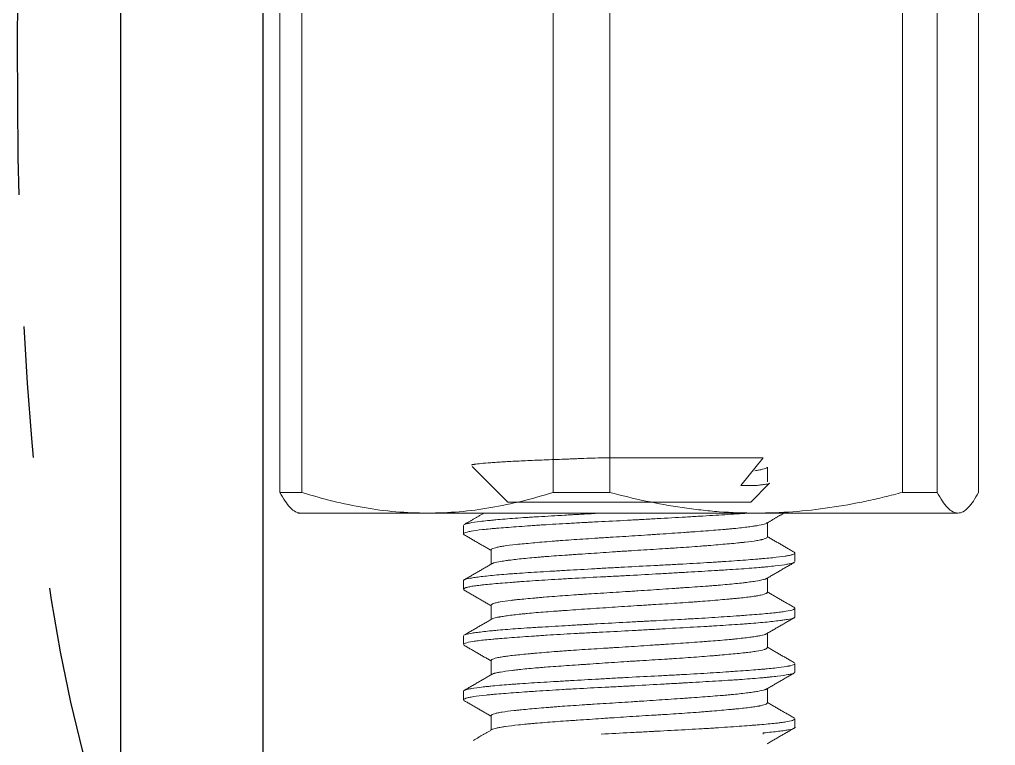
# Model space of a CAD drawing. Header units: millimetres. Extents: x 240 to 1080, y -29 to 565.
# Drawn here: x 375.44 to 393.1, y 149.33 to 162.47 of the extents above; entities that cross this region are included whole.
import ezdxf

# ---------------------------------------------------------------- set-up
doc = ezdxf.new("R2010")
doc.units = ezdxf.units.MM
doc.header["$LTSCALE"] = 0.75
doc.linetypes.add('CENTERX2', pattern=[101.6, 63.5, -12.7, 12.7, -12.7])
doc.layers.add('CENTER', color=1, linetype='CENTERX2')
doc.layers.add('DIM', color=3, linetype='Continuous')
doc.styles.get("Standard").update_dxf_attribs({"font": 'arial.ttf'})
doc.dimstyles.new('사본 ISO-25', dxfattribs={"dimtxt": 7, "dimasz": 7, "dimexe": 2.1, "dimexo": 2.1, "dimgap": 2, "dimtad": 1, "dimtih": 1, "dimtoh": 1, "dimdec": 1, "dimdsep": 46, "dimtxsty": 'Standard', "dimcen": 0, "dimclrd": 3, "dimclre": 3, "dimclrt": 4, "dimazin": 2, "dimtp": 0.1, "dimtm": 0.1, "dimtfac": 0.714286, "dimtdec": 1, "dimtmove": 0, "dimatfit": 3, "dimfxl": 1, "dimarcsym": 0})

msp = doc.modelspace()

# ---------------------------------------------------------------- linework, layer by layer
msp.add_line((377.273, 135.562), (377.273, 200.537))
at = {"color": 7, "linetype": 'Continuous', "lineweight": 18}
for p, q in [((380.15, 153.912), (380.15, 173.161)), ((380.546, 153.912), (380.546, 173.161)), ((385.097, 153.912), (385.097, 173.161)), ((386.122, 153.912), (386.122, 173.161)), ((391.42, 153.912), (391.42, 173.161)), ((392.048, 153.912), (392.048, 173.161)), ((392.795, 153.912), (392.795, 173.161)), ((385.962, 154.537), (388.9, 154.537)), ((388.9, 154.537), (388.496, 154.037)), ((383.631, 154.378), (384.273, 153.737)), ((388.973, 154.103), (388.973, 154.365)), ((388.673, 153.737), (389.006, 154.07)), ((380.546, 153.912), (380.15, 153.912)), ((386.122, 153.912), (385.097, 153.912)), ((388.767, 154.037), (388.496, 154.037)), ((392.048, 153.912), (391.42, 153.912)), ((384.273, 153.737), (388.673, 153.737)), ((380.473, 153.537), (382.822, 153.537)), ((382.822, 153.537), (388.771, 153.537)), ((388.771, 153.537), (392.421, 153.537)), ((388.973, 153.103), (388.973, 153.361)), ((383.473, 153.314), (383.473, 153.159)), ((383.973, 152.87), (383.973, 152.612)), ((389.473, 152.659), (389.473, 152.815)), ((383.473, 152.314), (383.473, 152.159)), ((388.973, 152.103), (388.973, 152.361)), ((383.973, 151.87), (383.973, 151.612)), ((389.473, 151.659), (389.473, 151.814)), ((383.473, 151.315), (383.473, 151.159)), ((388.973, 151.103), (388.973, 151.361)), ((383.973, 150.87), (383.973, 150.612)), ((389.473, 150.659), (389.473, 150.814)), ((388.973, 150.103), (388.973, 150.361)), ((383.473, 150.314), (383.473, 150.159)), ((383.973, 149.87), (383.973, 149.612)), ((389.473, 149.658), (389.473, 149.814)), ((388.9, 149.56), (388.9, 149.537))]:
    msp.add_line(p, q, dxfattribs=at)
for points, knots in [([(383.62, 154.407), (383.624, 154.409), (383.63, 154.411), (383.642, 154.414), (383.647, 154.415), (383.66, 154.417), (383.666, 154.418), (383.703, 154.424), (383.743, 154.429), (383.841, 154.439), (383.9, 154.444), (383.985, 154.45), (384.003, 154.452), (384.039, 154.454), (384.096, 154.458), (384.157, 154.462), (384.284, 154.469), (384.377, 154.474), (384.528, 154.481), (384.581, 154.484), (384.69, 154.488), (384.746, 154.491), (384.917, 154.498), (385.037, 154.502), (385.224, 154.509), (385.287, 154.512), (385.385, 154.515), (385.417, 154.517), (385.484, 154.519), (385.517, 154.52), (385.685, 154.527), (385.822, 154.532), (385.962, 154.537)], [0, 0, 0, 0, 0.043439, 0.043439, 0.071573, 0.071573, 0.099707, 0.099707, 0.212244, 0.212244, 0.32478, 0.32478, 0.352914, 0.352914, 0.381048, 0.437317, 0.437317, 0.549853, 0.549853, 0.606122, 0.606122, 0.66239, 0.66239, 0.774927, 0.774927, 0.831195, 0.831195, 0.859329, 0.859329, 0.887463, 0.887463, 1, 1, 1, 1]), ([(388.972, 154.366), (388.971, 154.363), (388.968, 154.36), (388.951, 154.347), (388.925, 154.338), (388.876, 154.327), (388.865, 154.324), (388.841, 154.32), (388.829, 154.317), (388.794, 154.311), (388.77, 154.307), (388.744, 154.303)], [0, 0, 0, 0, 0.146422, 0.146422, 0.592853, 0.592853, 0.704461, 0.704461, 0.816069, 0.816069, 1, 1, 1, 1]), ([(388.767, 154.037), (388.797, 154.039), (388.825, 154.042), (388.864, 154.047), (388.876, 154.048), (388.898, 154.051), (388.909, 154.053), (388.958, 154.06), (388.986, 154.066), (389.008, 154.074), (389.013, 154.077), (389.015, 154.079)], [0, 0, 0, 0, 0.206312, 0.206312, 0.309467, 0.309467, 0.412623, 0.412623, 0.825246, 0.825246, 1, 1, 1, 1]), ([(380.15, 153.912), (380.212, 153.794), (380.274, 153.7), (380.367, 153.603), (380.398, 153.578), (380.461, 153.545), (380.492, 153.537), (380.524, 153.537)], [0, 0, 0, 0, 0.5, 0.5, 0.75, 0.75, 1, 1, 1, 1]), ([(382.822, 153.537), (382.631, 153.537), (382.44, 153.545), (382.056, 153.578), (381.865, 153.603), (381.295, 153.7), (380.919, 153.795), (380.546, 153.912)], [0, 0, 0, 0, 0.25, 0.25, 0.5, 0.5, 1, 1, 1, 1]), ([(385.097, 153.912), (384.722, 153.794), (384.346, 153.7), (383.777, 153.603), (383.587, 153.578), (383.205, 153.545), (383.014, 153.537), (382.822, 153.537)], [0, 0, 0, 0, 0.5, 0.5, 0.75, 0.75, 1, 1, 1, 1]), ([(388.771, 153.537), (388.549, 153.537), (388.326, 153.545), (387.991, 153.57), (387.88, 153.58), (387.712, 153.599), (387.656, 153.606), (387.545, 153.62), (387.044, 153.689), (386.553, 153.796), (386.122, 153.912)], [0, 0, 0, 0, 0.25, 0.25, 0.375, 0.375, 0.4375, 0.4375, 0.5, 1, 1, 1, 1]), ([(391.42, 153.912), (391.311, 153.883), (391.148, 153.841), (390.983, 153.802), (390.873, 153.777), (390.818, 153.765), (390.543, 153.707), (390.322, 153.667), (389.88, 153.603), (389.659, 153.578), (389.215, 153.545), (388.993, 153.537), (388.771, 153.537)], [0, 0, 0, 0, 0.125, 0.1875, 0.1875, 0.25, 0.25, 0.5, 0.5, 0.75, 0.75, 1, 1, 1, 1]), ([(392.421, 153.537), (392.39, 153.537), (392.359, 153.545), (392.296, 153.578), (392.265, 153.603), (392.171, 153.7), (392.11, 153.795), (392.048, 153.912)], [0, 0, 0, 0, 0.25, 0.25, 0.5, 0.5, 1, 1, 1, 1]), ([(392.795, 153.912), (392.733, 153.794), (392.671, 153.7), (392.578, 153.603), (392.547, 153.578), (392.484, 153.545), (392.453, 153.537), (392.421, 153.537)], [0, 0, 0, 0, 0.5, 0.5, 0.75, 0.75, 1, 1, 1, 1]), ([(388.635, 153.537), (388.629, 153.536), (388.622, 153.536), (388.584, 153.533), (388.552, 153.531), (388.502, 153.527), (388.486, 153.526), (388.452, 153.524), (388.435, 153.523), (388.281, 153.512), (388.135, 153.503), (387.904, 153.49), (387.825, 153.485), (387.723, 153.479), (387.702, 153.478), (387.661, 153.475), (387.64, 153.474), (387.578, 153.471), (387.536, 153.468), (387.325, 153.456), (387.153, 153.446), (386.888, 153.431), (386.799, 153.426), (386.687, 153.42), (386.664, 153.419), (386.619, 153.416), (386.552, 153.413), (386.485, 153.409), (386.261, 153.397), (386.084, 153.388), (385.864, 153.377), (385.798, 153.374), (385.733, 153.37), (385.689, 153.368), (385.667, 153.367), (385.559, 153.361), (385.474, 153.356), (385.224, 153.342), (385.064, 153.333), (384.872, 153.321), (384.835, 153.318), (384.778, 153.314), (384.76, 153.313), (384.723, 153.311), (384.632, 153.304), (384.545, 153.298), (384.412, 153.288), (384.348, 153.284), (384.225, 153.274), (384.167, 153.27), (384.084, 153.263), (384.057, 153.261), (384.004, 153.256), (383.979, 153.254), (383.906, 153.247), (383.861, 153.242), (383.736, 153.229), (383.667, 153.219), (383.599, 153.207), (383.586, 153.204), (383.563, 153.199), (383.552, 153.197), (383.523, 153.189), (383.493, 153.179), (383.478, 153.169), (383.471, 153.16), (383.472, 153.155), (383.479, 153.148), (383.483, 153.145), (383.488, 153.143)], [0, 0, 0, 0, 0.003762, 0.003762, 0.021846, 0.021846, 0.030888, 0.030888, 0.039931, 0.039931, 0.112269, 0.112269, 0.148438, 0.148438, 0.15748, 0.15748, 0.166522, 0.166522, 0.184607, 0.184607, 0.256945, 0.256945, 0.293114, 0.293114, 0.302156, 0.302156, 0.311198, 0.329283, 0.329283, 0.401621, 0.401621, 0.419705, 0.428747, 0.428747, 0.43779, 0.43779, 0.473959, 0.473959, 0.546297, 0.546297, 0.564381, 0.564381, 0.573423, 0.573423, 0.582465, 0.618634, 0.618634, 0.654803, 0.654803, 0.690972, 0.690972, 0.709057, 0.709057, 0.727141, 0.727141, 0.76331, 0.76331, 0.835648, 0.835648, 0.853733, 0.853733, 0.871817, 0.871817, 0.907986, 0.944155, 0.944155, 0.980324, 0.980324, 1, 1, 1, 1]), ([(383.486, 153.33), (383.486, 153.33), (383.495, 153.334), (383.508, 153.339), (383.532, 153.346), (383.542, 153.348), (383.557, 153.351), (383.563, 153.352), (383.574, 153.355), (383.58, 153.356), (383.635, 153.366), (383.699, 153.375), (383.816, 153.39), (383.859, 153.395), (383.918, 153.401), (383.929, 153.402), (383.954, 153.405), (383.966, 153.406), (384.004, 153.41), (384.03, 153.412), (384.162, 153.425), (384.281, 153.434), (384.475, 153.448), (384.543, 153.453), (384.632, 153.459), (384.65, 153.46), (384.686, 153.462), (384.74, 153.466), (384.796, 153.469), (384.983, 153.48), (385.141, 153.49), (385.347, 153.501), (385.409, 153.505), (385.473, 153.509), (385.516, 153.511), (385.537, 153.512), (385.644, 153.519), (385.731, 153.523), (385.869, 153.531), (385.919, 153.534), (385.97, 153.537)], [0, 0, 0, 0, 0.001095, 0.069626, 0.069626, 0.103891, 0.103891, 0.121024, 0.121024, 0.138156, 0.138156, 0.275218, 0.275218, 0.343749, 0.343749, 0.360882, 0.360882, 0.378014, 0.378014, 0.41228, 0.41228, 0.549341, 0.549341, 0.617872, 0.617872, 0.635005, 0.635005, 0.652137, 0.686403, 0.686403, 0.823464, 0.823464, 0.85773, 0.874863, 0.874863, 0.891995, 0.891995, 0.960526, 0.960526, 1, 1, 1, 1]), ([(388.962, 153.355), (388.956, 153.351), (388.948, 153.348), (388.913, 153.335), (388.874, 153.326), (388.81, 153.314), (388.796, 153.311), (388.774, 153.308), (388.767, 153.306), (388.751, 153.304), (388.743, 153.303), (388.703, 153.297), (388.668, 153.292), (388.553, 153.277), (388.466, 153.267), (388.354, 153.256), (388.342, 153.255), (388.316, 153.252), (388.303, 153.251), (388.264, 153.247), (388.237, 153.245), (388.156, 153.238), (388.099, 153.233), (387.923, 153.219), (387.797, 153.21), (387.647, 153.199), (387.63, 153.198), (387.596, 153.196), (387.545, 153.192), (387.493, 153.188), (387.389, 153.181), (387.248, 153.172), (387.103, 153.162), (386.992, 153.154), (386.955, 153.152), (386.88, 153.147), (386.842, 153.144), (386.729, 153.136), (386.654, 153.131), (386.503, 153.122), (386.428, 153.117), (386.277, 153.107), (386.202, 153.103), (386.09, 153.096), (386.052, 153.094), (385.977, 153.089), (385.94, 153.087), (385.755, 153.075), (385.612, 153.066), (385.405, 153.051), (385.337, 153.047), (385.237, 153.039), (385.204, 153.037), (385.139, 153.032), (385.107, 153.029), (384.95, 153.017), (384.833, 153.007), (384.671, 152.992), (384.619, 152.987), (384.52, 152.978), (384.474, 152.973), (384.343, 152.959), (384.268, 152.95), (384.188, 152.938), (384.173, 152.936), (384.144, 152.931), (384.131, 152.928), (384.092, 152.921), (384.07, 152.916), (384.014, 152.901), (383.99, 152.891), (383.976, 152.879), (383.974, 152.876), (383.973, 152.873), (383.973, 152.872), (383.973, 152.871)], [0, 0, 0, 0, 0.024331, 0.024331, 0.083969, 0.083969, 0.098878, 0.098878, 0.106333, 0.106333, 0.113787, 0.113787, 0.143606, 0.143606, 0.203243, 0.203243, 0.210698, 0.210698, 0.218153, 0.218153, 0.233062, 0.233062, 0.262881, 0.262881, 0.322518, 0.322518, 0.329973, 0.329973, 0.337427, 0.352337, 0.352337, 0.382155, 0.411974, 0.411974, 0.426883, 0.426883, 0.441793, 0.441793, 0.471611, 0.471611, 0.50143, 0.50143, 0.531249, 0.531249, 0.546158, 0.546158, 0.561067, 0.561067, 0.620705, 0.620705, 0.650523, 0.650523, 0.665433, 0.665433, 0.680342, 0.680342, 0.739979, 0.739979, 0.769798, 0.769798, 0.799617, 0.799617, 0.859254, 0.859254, 0.874163, 0.874163, 0.889073, 0.889073, 0.918891, 0.918891, 0.978529, 0.978529, 0.993438, 0.993438, 1, 1, 1, 1]), ([(383.987, 152.621), (383.991, 152.623), (383.996, 152.625), (384.004, 152.628), (384.007, 152.629), (384.014, 152.632), (384.017, 152.633), (384.051, 152.643), (384.094, 152.653), (384.178, 152.667), (384.217, 152.673), (384.261, 152.679), (384.279, 152.682), (384.289, 152.683), (384.317, 152.687), (384.337, 152.689), (384.438, 152.702), (384.53, 152.712), (384.684, 152.726), (384.737, 152.731), (384.808, 152.737), (384.823, 152.738), (384.852, 152.741), (384.895, 152.744), (384.94, 152.748), (385.092, 152.759), (385.22, 152.769), (385.39, 152.78), (385.425, 152.783), (385.495, 152.788), (385.53, 152.79), (385.637, 152.798), (385.709, 152.802), (385.927, 152.817), (386.075, 152.827), (386.265, 152.84), (386.303, 152.843), (386.38, 152.848), (386.418, 152.85), (386.532, 152.857), (386.608, 152.862), (386.834, 152.876), (386.983, 152.885), (387.167, 152.897), (387.204, 152.899), (387.277, 152.904), (387.313, 152.906), (387.419, 152.913), (387.558, 152.923), (387.692, 152.933), (387.789, 152.94), (387.837, 152.944), (387.885, 152.948), (387.916, 152.95), (387.932, 152.952), (388.071, 152.963), (388.184, 152.973), (388.34, 152.987), (388.39, 152.992), (388.46, 152.999), (388.483, 153.001), (388.517, 153.005), (388.528, 153.006), (388.549, 153.008), (388.56, 153.01), (388.653, 153.02), (388.724, 153.029), (388.811, 153.044), (388.843, 153.05), (388.87, 153.056), (388.881, 153.059), (388.886, 153.06), (388.9, 153.064), (388.909, 153.066), (388.949, 153.079), (388.967, 153.089), (388.972, 153.101), (388.973, 153.103), (388.972, 153.104)], [0, 0, 0, 0, 0.013796, 0.013796, 0.021294, 0.021294, 0.028792, 0.028792, 0.088772, 0.088772, 0.118763, 0.126261, 0.126261, 0.133758, 0.133758, 0.148753, 0.148753, 0.208734, 0.208734, 0.238725, 0.238725, 0.246222, 0.246222, 0.25372, 0.268715, 0.268715, 0.328696, 0.328696, 0.343691, 0.343691, 0.358687, 0.358687, 0.388677, 0.388677, 0.448658, 0.448658, 0.463653, 0.463653, 0.478648, 0.478648, 0.508639, 0.508639, 0.56862, 0.56862, 0.583615, 0.583615, 0.59861, 0.59861, 0.628601, 0.658591, 0.658591, 0.673586, 0.681084, 0.681084, 0.688582, 0.688582, 0.748562, 0.748562, 0.778553, 0.778553, 0.793548, 0.793548, 0.801046, 0.801046, 0.808543, 0.808543, 0.868524, 0.868524, 0.898515, 0.906012, 0.906012, 0.91351, 0.91351, 0.928505, 0.928505, 0.988486, 0.988486, 1, 1, 1, 1]), ([(383.473, 152.315), (383.473, 152.316), (383.473, 152.317), (383.474, 152.32), (383.477, 152.324), (383.482, 152.327), (383.486, 152.329), (383.488, 152.331), (383.51, 152.341), (383.545, 152.35), (383.621, 152.363), (383.651, 152.368), (383.7, 152.375), (383.718, 152.377), (383.755, 152.382), (383.774, 152.385), (383.875, 152.397), (383.97, 152.407), (384.131, 152.422), (384.188, 152.427), (384.279, 152.434), (384.31, 152.436), (384.373, 152.441), (384.406, 152.443), (384.571, 152.455), (384.712, 152.464), (384.938, 152.478), (385.016, 152.482), (385.136, 152.489), (385.177, 152.492), (385.259, 152.496), (385.3, 152.499), (385.507, 152.511), (385.678, 152.52), (385.94, 152.535), (386.029, 152.54), (386.209, 152.551), (386.298, 152.555), (386.566, 152.57), (386.744, 152.579), (386.966, 152.59), (387.01, 152.593), (387.098, 152.597), (387.143, 152.599), (387.274, 152.606), (387.36, 152.611), (387.614, 152.625), (387.777, 152.634), (387.973, 152.646), (388.011, 152.649), (388.069, 152.652), (388.088, 152.654), (388.126, 152.656), (388.22, 152.662), (388.381, 152.674), (388.513, 152.683), (388.64, 152.693), (388.701, 152.698), (388.774, 152.703), (388.789, 152.704), (388.817, 152.707), (388.831, 152.708), (388.873, 152.711), (388.899, 152.714), (388.977, 152.72), (389.025, 152.725), (389.159, 152.739), (389.234, 152.748), (389.303, 152.759), (389.311, 152.76), (389.325, 152.763), (389.346, 152.766), (389.364, 152.77), (389.398, 152.777), (389.435, 152.787), (389.457, 152.797), (389.467, 152.805), (389.471, 152.809), (389.472, 152.812), (389.473, 152.815), (389.473, 152.816), (389.471, 152.822), (389.465, 152.827), (389.456, 152.831)], [0, 0, 0, 0, 0.005079, 0.005079, 0.018883, 0.025784, 0.025784, 0.032686, 0.032686, 0.087898, 0.087898, 0.115504, 0.115504, 0.129307, 0.129307, 0.14311, 0.14311, 0.198322, 0.198322, 0.225928, 0.225928, 0.239731, 0.239731, 0.253534, 0.253534, 0.308746, 0.308746, 0.336352, 0.336352, 0.350155, 0.350155, 0.363958, 0.363958, 0.41917, 0.41917, 0.446776, 0.446776, 0.474382, 0.474382, 0.529594, 0.529594, 0.543397, 0.543397, 0.5572, 0.5572, 0.584806, 0.584806, 0.640018, 0.640018, 0.653821, 0.653821, 0.660722, 0.660722, 0.667624, 0.69523, 0.722836, 0.722836, 0.750442, 0.750442, 0.757343, 0.757343, 0.764245, 0.764245, 0.778048, 0.778048, 0.805654, 0.805654, 0.860866, 0.860866, 0.867767, 0.867767, 0.874669, 0.888472, 0.888472, 0.916078, 0.943684, 0.943684, 0.957487, 0.964389, 0.964389, 0.97129, 0.97129, 1, 1, 1, 1]), ([(389.459, 152.644), (389.456, 152.642), (389.441, 152.635), (389.418, 152.629), (389.388, 152.622), (389.377, 152.62), (389.353, 152.615), (389.34, 152.613), (389.271, 152.601), (389.201, 152.592), (389.075, 152.577), (389.029, 152.572), (388.955, 152.565), (388.929, 152.562), (388.876, 152.557), (388.849, 152.555), (388.765, 152.547), (388.707, 152.543), (388.584, 152.533), (388.52, 152.528), (388.385, 152.519), (388.316, 152.515), (388.206, 152.508), (388.169, 152.505), (388.094, 152.501), (388.056, 152.499), (387.864, 152.487), (387.704, 152.478), (387.453, 152.463), (387.368, 152.459), (387.237, 152.451), (387.194, 152.449), (387.106, 152.444), (387.062, 152.441), (386.843, 152.429), (386.665, 152.419), (386.441, 152.407), (386.396, 152.404), (386.306, 152.4), (386.261, 152.397), (386.126, 152.39), (386.038, 152.386), (385.774, 152.372), (385.602, 152.364), (385.391, 152.352), (385.349, 152.35), (385.287, 152.346), (385.266, 152.345), (385.225, 152.342), (385.123, 152.336), (385.024, 152.33), (384.794, 152.316), (384.649, 152.306), (384.495, 152.295), (384.479, 152.293), (384.445, 152.291), (384.428, 152.29), (384.379, 152.286), (384.347, 152.284), (384.254, 152.276), (384.195, 152.272), (384.027, 152.258), (383.927, 152.249), (383.83, 152.239), (383.819, 152.238), (383.798, 152.235), (383.768, 152.232), (383.74, 152.228), (383.686, 152.221), (383.622, 152.212), (383.573, 152.202), (383.543, 152.194), (383.529, 152.191), (383.517, 152.187), (383.509, 152.184), (383.506, 152.183), (383.49, 152.177), (383.481, 152.172), (383.474, 152.164), (383.473, 152.162), (383.473, 152.159)], [0, 0, 0, 0, 0.013182, 0.042608, 0.042608, 0.057321, 0.057321, 0.072034, 0.072034, 0.130885, 0.130885, 0.16031, 0.16031, 0.175023, 0.175023, 0.189736, 0.189736, 0.219161, 0.219161, 0.248587, 0.248587, 0.278013, 0.278013, 0.292725, 0.292725, 0.307438, 0.307438, 0.366289, 0.366289, 0.395715, 0.395715, 0.410428, 0.410428, 0.425141, 0.425141, 0.483992, 0.483992, 0.498704, 0.498704, 0.513417, 0.513417, 0.542843, 0.542843, 0.601694, 0.601694, 0.616407, 0.616407, 0.623763, 0.623763, 0.63112, 0.660545, 0.660545, 0.719396, 0.719396, 0.726753, 0.726753, 0.734109, 0.734109, 0.748822, 0.748822, 0.778247, 0.778247, 0.837099, 0.837099, 0.844455, 0.844455, 0.851811, 0.866524, 0.866524, 0.89595, 0.925375, 0.925375, 0.940088, 0.947445, 0.947445, 0.954801, 0.954801, 0.984227, 0.984227, 1, 1, 1, 1]), ([(388.957, 152.352), (388.954, 152.351), (388.95, 152.349), (388.941, 152.345), (388.934, 152.343), (388.92, 152.338), (388.912, 152.336), (388.867, 152.324), (388.818, 152.315), (388.727, 152.3), (388.693, 152.295), (388.637, 152.288), (388.618, 152.285), (388.578, 152.28), (388.557, 152.278), (388.45, 152.265), (388.354, 152.255), (388.195, 152.241), (388.139, 152.236), (388.066, 152.23), (388.052, 152.229), (388.022, 152.227), (387.977, 152.223), (387.931, 152.22), (387.776, 152.208), (387.645, 152.199), (387.473, 152.187), (387.421, 152.184), (387.368, 152.18), (387.332, 152.177), (387.314, 152.176), (387.224, 152.17), (387.151, 152.165), (386.932, 152.15), (386.783, 152.14), (386.594, 152.128), (386.556, 152.125), (386.499, 152.121), (386.48, 152.12), (386.442, 152.118), (386.423, 152.117), (386.328, 152.111), (386.253, 152.106), (386.028, 152.092), (385.881, 152.083), (385.699, 152.071), (385.663, 152.069), (385.591, 152.064), (385.556, 152.062), (385.451, 152.055), (385.382, 152.05), (385.182, 152.035), (385.055, 152.025), (384.905, 152.013), (384.875, 152.01), (384.818, 152.005), (384.789, 152.003), (384.707, 151.995), (384.654, 151.991), (384.554, 151.981), (384.507, 151.977), (384.439, 151.97), (384.417, 151.967), (384.375, 151.963), (384.354, 151.96), (384.256, 151.949), (384.19, 151.939), (384.109, 151.925), (384.086, 151.92), (384.055, 151.912), (384.046, 151.91), (384.028, 151.905), (384.021, 151.902), (383.987, 151.89), (383.973, 151.88), (383.973, 151.87)], [0, 0, 0, 0, 0.011277, 0.011277, 0.026272, 0.026272, 0.041267, 0.041267, 0.101248, 0.101248, 0.131238, 0.131238, 0.146233, 0.146233, 0.161229, 0.161229, 0.22121, 0.22121, 0.2512, 0.2512, 0.258698, 0.258698, 0.266195, 0.28119, 0.28119, 0.341171, 0.341171, 0.356166, 0.363664, 0.363664, 0.371162, 0.371162, 0.401152, 0.401152, 0.461133, 0.461133, 0.476128, 0.476128, 0.483626, 0.483626, 0.491123, 0.491123, 0.521114, 0.521114, 0.581095, 0.581095, 0.59609, 0.59609, 0.611085, 0.611085, 0.641076, 0.641076, 0.701056, 0.701056, 0.716052, 0.716052, 0.731047, 0.731047, 0.761037, 0.761037, 0.791028, 0.791028, 0.806023, 0.806023, 0.821018, 0.821018, 0.880999, 0.880999, 0.910989, 0.910989, 0.925985, 0.925985, 0.94098, 0.94098, 1, 1, 1, 1]), ([(383.99, 151.622), (384.006, 151.63), (384.034, 151.639), (384.083, 151.65), (384.1, 151.653), (384.12, 151.657), (384.133, 151.659), (384.14, 151.66), (384.175, 151.666), (384.206, 151.671), (384.308, 151.686), (384.388, 151.696), (384.503, 151.708), (384.527, 151.711), (384.563, 151.715), (384.576, 151.716), (384.601, 151.718), (384.614, 151.72), (384.678, 151.726), (384.732, 151.731), (384.899, 151.745), (385.02, 151.754), (385.182, 151.766), (385.215, 151.768), (385.281, 151.773), (385.315, 151.775), (385.417, 151.782), (385.486, 151.787), (385.697, 151.802), (385.842, 151.812), (386.068, 151.827), (386.143, 151.832), (386.294, 151.842), (386.369, 151.847), (386.521, 151.857), (386.596, 151.861), (386.71, 151.868), (386.748, 151.871), (386.824, 151.875), (386.862, 151.878), (387.05, 151.889), (387.196, 151.899), (387.409, 151.913), (387.479, 151.918), (387.582, 151.925), (387.616, 151.927), (387.684, 151.932), (387.717, 151.935), (387.88, 151.947), (388.003, 151.957), (388.174, 151.972), (388.229, 151.977), (388.295, 151.983), (388.308, 151.984), (388.334, 151.987), (388.372, 151.99), (388.408, 151.994), (388.526, 152.005), (388.609, 152.015), (388.698, 152.026), (388.723, 152.03), (388.747, 152.034), (388.763, 152.036), (388.771, 152.037), (388.808, 152.043), (388.834, 152.048), (388.902, 152.063), (388.934, 152.073), (388.958, 152.086), (388.962, 152.088), (388.968, 152.093), (388.97, 152.096), (388.972, 152.1), (388.973, 152.102), (388.973, 152.104)], [0, 0, 0, 0, 0.054913, 0.054913, 0.069966, 0.077493, 0.077493, 0.085019, 0.085019, 0.115125, 0.115125, 0.175337, 0.175337, 0.19039, 0.19039, 0.197917, 0.197917, 0.205443, 0.205443, 0.235549, 0.235549, 0.295761, 0.295761, 0.310814, 0.310814, 0.325867, 0.325867, 0.355973, 0.355973, 0.416185, 0.416185, 0.446291, 0.446291, 0.476397, 0.476397, 0.506503, 0.506503, 0.521556, 0.521556, 0.536609, 0.536609, 0.596821, 0.596821, 0.626926, 0.626926, 0.641979, 0.641979, 0.657032, 0.657032, 0.717244, 0.717244, 0.74735, 0.74735, 0.754877, 0.754877, 0.762403, 0.777456, 0.777456, 0.837668, 0.837668, 0.852721, 0.860248, 0.860248, 0.867774, 0.867774, 0.89788, 0.89788, 0.958092, 0.958092, 0.973145, 0.973145, 0.988198, 0.988198, 1, 1, 1, 1]), ([(383.489, 151.331), (383.491, 151.332), (383.493, 151.333), (383.516, 151.343), (383.553, 151.352), (383.62, 151.363), (383.635, 151.365), (383.665, 151.37), (383.681, 151.372), (383.732, 151.379), (383.807, 151.389), (383.897, 151.399), (383.969, 151.406), (384.007, 151.41), (384.046, 151.414), (384.073, 151.416), (384.087, 151.417), (384.156, 151.424), (384.214, 151.429), (384.335, 151.438), (384.399, 151.443), (384.531, 151.452), (384.6, 151.457), (384.708, 151.464), (384.745, 151.466), (384.801, 151.469), (384.82, 151.471), (384.857, 151.473), (384.876, 151.474), (385.049, 151.484), (385.208, 151.493), (385.457, 151.508), (385.542, 151.513), (385.65, 151.519), (385.672, 151.52), (385.715, 151.523), (385.737, 151.524), (385.803, 151.528), (385.847, 151.53), (386.067, 151.543), (386.244, 151.553), (386.512, 151.567), (386.602, 151.572), (386.714, 151.577), (386.737, 151.579), (386.782, 151.581), (386.849, 151.584), (386.916, 151.588), (387.137, 151.599), (387.309, 151.608), (387.52, 151.62), (387.583, 151.623), (387.645, 151.627), (387.687, 151.629), (387.707, 151.63), (387.81, 151.636), (387.89, 151.641), (388.122, 151.656), (388.268, 151.666), (388.44, 151.678), (388.473, 151.68), (388.523, 151.684), (388.54, 151.685), (388.572, 151.688), (388.652, 151.694), (388.727, 151.7), (388.898, 151.713), (388.999, 151.722), (389.109, 151.734), (389.131, 151.736), (389.171, 151.741), (389.191, 151.743), (389.246, 151.75), (389.279, 151.755), (389.366, 151.769), (389.409, 151.779), (389.444, 151.792), (389.45, 151.795), (389.46, 151.8), (389.464, 151.802), (389.471, 151.808), (389.473, 151.812), (389.473, 151.815)], [0, 0, 0, 0, 0.005188, 0.005188, 0.064151, 0.064151, 0.078891, 0.078891, 0.093632, 0.093632, 0.123113, 0.152594, 0.152594, 0.167335, 0.174705, 0.174705, 0.182075, 0.182075, 0.211556, 0.211556, 0.241037, 0.241037, 0.270518, 0.270518, 0.285259, 0.285259, 0.292629, 0.292629, 0.3, 0.3, 0.358962, 0.358962, 0.388443, 0.388443, 0.395813, 0.395813, 0.403183, 0.403183, 0.417924, 0.417924, 0.476886, 0.476886, 0.506367, 0.506367, 0.513738, 0.513738, 0.521108, 0.535848, 0.535848, 0.594811, 0.594811, 0.609551, 0.616921, 0.616921, 0.624292, 0.624292, 0.653773, 0.653773, 0.712735, 0.712735, 0.727476, 0.727476, 0.734846, 0.734846, 0.742216, 0.771697, 0.771697, 0.83066, 0.83066, 0.8454, 0.8454, 0.860141, 0.860141, 0.889622, 0.889622, 0.948584, 0.948584, 0.963325, 0.963325, 0.978065, 0.978065, 1, 1, 1, 1]), ([(389.473, 151.658), (389.473, 151.657), (389.472, 151.655), (389.47, 151.651), (389.468, 151.649), (389.463, 151.646), (389.461, 151.644), (389.456, 151.642), (389.454, 151.641), (389.43, 151.631), (389.393, 151.622), (389.314, 151.608), (389.284, 151.604), (389.242, 151.598), (389.233, 151.597), (389.215, 151.594), (389.206, 151.593), (389.177, 151.589), (389.157, 151.587), (389.054, 151.575), (388.959, 151.565), (388.795, 151.55), (388.737, 151.545), (388.661, 151.539), (388.645, 151.538), (388.614, 151.535), (388.566, 151.532), (388.517, 151.528), (388.351, 151.517), (388.209, 151.508), (388.019, 151.496), (387.961, 151.493), (387.902, 151.489), (387.862, 151.487), (387.842, 151.486), (387.741, 151.48), (387.659, 151.475), (387.41, 151.461), (387.239, 151.451), (387.02, 151.439), (386.975, 151.436), (386.886, 151.431), (386.841, 151.429), (386.707, 151.421), (386.618, 151.416), (386.35, 151.402), (386.172, 151.393), (385.95, 151.382), (385.906, 151.379), (385.818, 151.375), (385.774, 151.372), (385.643, 151.366), (385.558, 151.361), (385.305, 151.347), (385.143, 151.338), (384.947, 151.325), (384.909, 151.323), (384.832, 151.318), (384.795, 151.315), (384.685, 151.308), (384.543, 151.298), (384.411, 151.288), (384.285, 151.279), (384.225, 151.274), (384.138, 151.267), (384.11, 151.265), (384.056, 151.26), (384.029, 151.258), (383.953, 151.251), (383.858, 151.242), (383.777, 151.233), (383.722, 151.226), (383.704, 151.224), (383.671, 151.219), (383.655, 151.216), (383.581, 151.204), (383.537, 151.194), (383.495, 151.179), (383.485, 151.174), (383.476, 151.167), (383.474, 151.164), (383.473, 151.161), (383.473, 151.16), (383.473, 151.159)], [0, 0, 0, 0, 0.009352, 0.009352, 0.023609, 0.023609, 0.030737, 0.030737, 0.037865, 0.037865, 0.094891, 0.094891, 0.123403, 0.123403, 0.130532, 0.130532, 0.13766, 0.13766, 0.151916, 0.151916, 0.208942, 0.208942, 0.237455, 0.237455, 0.244583, 0.244583, 0.251711, 0.265967, 0.265967, 0.322993, 0.322993, 0.337249, 0.344377, 0.344377, 0.351506, 0.351506, 0.380018, 0.380018, 0.437044, 0.437044, 0.4513, 0.4513, 0.465557, 0.465557, 0.494069, 0.494069, 0.551095, 0.551095, 0.565351, 0.565351, 0.579608, 0.579608, 0.60812, 0.60812, 0.665146, 0.665146, 0.679402, 0.679402, 0.693659, 0.693659, 0.722171, 0.750684, 0.750684, 0.779197, 0.779197, 0.793453, 0.793453, 0.80771, 0.80771, 0.836222, 0.864735, 0.864735, 0.878992, 0.878992, 0.893248, 0.893248, 0.950274, 0.950274, 0.978786, 0.978786, 0.993043, 0.993043, 1, 1, 1, 1]), ([(388.958, 151.353), (388.956, 151.352), (388.955, 151.351), (388.934, 151.341), (388.902, 151.332), (388.845, 151.32), (388.832, 151.318), (388.806, 151.313), (388.792, 151.311), (388.748, 151.303), (388.716, 151.299), (388.61, 151.284), (388.527, 151.274), (388.409, 151.261), (388.385, 151.259), (388.335, 151.254), (388.31, 151.251), (388.231, 151.244), (388.177, 151.239), (388.064, 151.23), (388.005, 151.225), (387.913, 151.219), (387.867, 151.215), (387.819, 151.212), (387.786, 151.209), (387.77, 151.208), (387.623, 151.197), (387.487, 151.188), (387.275, 151.173), (387.203, 151.169), (387.094, 151.161), (387.057, 151.159), (387.001, 151.155), (386.982, 151.154), (386.945, 151.151), (386.926, 151.15), (386.758, 151.138), (386.608, 151.128), (386.382, 151.114), (386.287, 151.108), (386.193, 151.102), (386.155, 151.1), (386.136, 151.099), (386.08, 151.095), (386.042, 151.093), (385.856, 151.081), (385.711, 151.072), (385.5, 151.058), (385.431, 151.053), (385.345, 151.047), (385.328, 151.046), (385.295, 151.043), (385.244, 151.04), (385.195, 151.036), (385.034, 151.024), (384.914, 151.014), (384.773, 151.001), (384.746, 150.999), (384.692, 150.994), (384.665, 150.991), (384.587, 150.984), (384.538, 150.98), (384.4, 150.966), (384.319, 150.957), (384.233, 150.945), (384.216, 150.942), (384.184, 150.938), (384.169, 150.935), (384.126, 150.928), (384.101, 150.923), (384.036, 150.908), (384.005, 150.898), (383.984, 150.886), (383.981, 150.883), (383.976, 150.878), (383.974, 150.876), (383.973, 150.872), (383.973, 150.871), (383.973, 150.87)], [0, 0, 0, 0, 0.005746, 0.005746, 0.065612, 0.065612, 0.080579, 0.080579, 0.095545, 0.095545, 0.125478, 0.125478, 0.185344, 0.185344, 0.20031, 0.20031, 0.215277, 0.215277, 0.24521, 0.24521, 0.275143, 0.275143, 0.290109, 0.297592, 0.297592, 0.305075, 0.305075, 0.364941, 0.364941, 0.394874, 0.394874, 0.409841, 0.409841, 0.417324, 0.417324, 0.424807, 0.424807, 0.484673, 0.484673, 0.514606, 0.522089, 0.522089, 0.529572, 0.529572, 0.544539, 0.544539, 0.604405, 0.604405, 0.634337, 0.634337, 0.641821, 0.641821, 0.649304, 0.66427, 0.66427, 0.724136, 0.724136, 0.739103, 0.739103, 0.754069, 0.754069, 0.784002, 0.784002, 0.843868, 0.843868, 0.858834, 0.858834, 0.873801, 0.873801, 0.903734, 0.903734, 0.963599, 0.963599, 0.978566, 0.978566, 0.993532, 0.993532, 1, 1, 1, 1]), ([(383.984, 150.619), (383.992, 150.623), (384.003, 150.628), (384.021, 150.634), (384.024, 150.635), (384.032, 150.637), (384.037, 150.639), (384.05, 150.642), (384.06, 150.644), (384.091, 150.651), (384.116, 150.656), (384.198, 150.67), (384.265, 150.68), (384.356, 150.691), (384.366, 150.693), (384.387, 150.695), (384.419, 150.699), (384.452, 150.703), (384.52, 150.71), (384.569, 150.715), (384.67, 150.725), (384.723, 150.73), (384.807, 150.737), (384.836, 150.739), (384.894, 150.744), (384.924, 150.747), (385.076, 150.758), (385.204, 150.767), (385.406, 150.782), (385.475, 150.786), (385.581, 150.794), (385.617, 150.796), (385.69, 150.801), (385.726, 150.804), (385.909, 150.816), (386.057, 150.826), (386.283, 150.841), (386.358, 150.846), (386.473, 150.854), (386.511, 150.856), (386.588, 150.861), (386.626, 150.863), (386.815, 150.875), (386.964, 150.884), (387.148, 150.896), (387.184, 150.898), (387.257, 150.903), (387.293, 150.905), (387.401, 150.912), (387.471, 150.917), (387.677, 150.932), (387.807, 150.942), (387.961, 150.954), (387.992, 150.957), (388.037, 150.96), (388.052, 150.962), (388.081, 150.964), (388.096, 150.965), (388.168, 150.972), (388.223, 150.977), (388.38, 150.991), (388.475, 151), (388.569, 151.011), (388.58, 151.012), (388.6, 151.014), (388.61, 151.015), (388.639, 151.019), (388.658, 151.021), (388.712, 151.028), (388.745, 151.033), (388.833, 151.047), (388.88, 151.057), (388.921, 151.07), (388.929, 151.073), (388.942, 151.078), (388.947, 151.08), (388.962, 151.088), (388.968, 151.093), (388.972, 151.1), (388.973, 151.102), (388.972, 151.104)], [0, 0, 0, 0, 0.030116, 0.030116, 0.037585, 0.037585, 0.045054, 0.045054, 0.059992, 0.059992, 0.089867, 0.089867, 0.149619, 0.149619, 0.157088, 0.157088, 0.164557, 0.179495, 0.179495, 0.20937, 0.20937, 0.239246, 0.239246, 0.254184, 0.254184, 0.269122, 0.269122, 0.328873, 0.328873, 0.358749, 0.358749, 0.373687, 0.373687, 0.388625, 0.388625, 0.448376, 0.448376, 0.478252, 0.478252, 0.49319, 0.49319, 0.508128, 0.508128, 0.567879, 0.567879, 0.582817, 0.582817, 0.597755, 0.597755, 0.62763, 0.62763, 0.687382, 0.687382, 0.70232, 0.70232, 0.709789, 0.709789, 0.717258, 0.717258, 0.747133, 0.747133, 0.806885, 0.806885, 0.814354, 0.814354, 0.821823, 0.821823, 0.836761, 0.836761, 0.866636, 0.866636, 0.926388, 0.926388, 0.941326, 0.941326, 0.956263, 0.956263, 0.986139, 0.986139, 1, 1, 1, 1]), ([(383.483, 150.328), (383.487, 150.33), (383.492, 150.333), (383.502, 150.337), (383.505, 150.338), (383.512, 150.34), (383.516, 150.341), (383.528, 150.345), (383.537, 150.347), (383.567, 150.354), (383.591, 150.358), (383.673, 150.372), (383.743, 150.381), (383.839, 150.392), (383.85, 150.394), (383.872, 150.396), (383.906, 150.4), (383.941, 150.403), (384.015, 150.411), (384.12, 150.421), (384.237, 150.431), (384.329, 150.438), (384.361, 150.44), (384.426, 150.445), (384.459, 150.447), (384.629, 150.459), (384.773, 150.468), (385.003, 150.481), (385.081, 150.486), (385.202, 150.493), (385.243, 150.495), (385.326, 150.5), (385.368, 150.503), (385.578, 150.515), (385.75, 150.525), (386.014, 150.54), (386.102, 150.545), (386.236, 150.552), (386.281, 150.555), (386.372, 150.559), (386.417, 150.562), (386.641, 150.574), (386.819, 150.583), (387.083, 150.596), (387.17, 150.601), (387.301, 150.608), (387.344, 150.61), (387.43, 150.615), (387.473, 150.617), (387.683, 150.629), (387.844, 150.638), (388.075, 150.653), (388.15, 150.658), (388.26, 150.665), (388.296, 150.668), (388.367, 150.673), (388.401, 150.675), (388.503, 150.683), (388.567, 150.687), (388.691, 150.697), (388.75, 150.701), (388.835, 150.708), (388.862, 150.711), (388.916, 150.715), (388.942, 150.717), (389.017, 150.724), (389.063, 150.729), (389.192, 150.743), (389.263, 150.752), (389.334, 150.764), (389.347, 150.767), (389.365, 150.77), (389.371, 150.772), (389.383, 150.774), (389.409, 150.78), (389.447, 150.792), (389.464, 150.802), (389.471, 150.809), (389.473, 150.812), (389.473, 150.815)], [0, 0, 0, 0, 0.016854, 0.016854, 0.024169, 0.024169, 0.031484, 0.031484, 0.046114, 0.046114, 0.075374, 0.075374, 0.133895, 0.133895, 0.14121, 0.14121, 0.148525, 0.163155, 0.163155, 0.192415, 0.221676, 0.221676, 0.236306, 0.236306, 0.250936, 0.250936, 0.309456, 0.309456, 0.338717, 0.338717, 0.353347, 0.353347, 0.367977, 0.367977, 0.426498, 0.426498, 0.455758, 0.455758, 0.470388, 0.470388, 0.485018, 0.485018, 0.543539, 0.543539, 0.572799, 0.572799, 0.587429, 0.587429, 0.602059, 0.602059, 0.66058, 0.66058, 0.68984, 0.68984, 0.70447, 0.70447, 0.719101, 0.719101, 0.748361, 0.748361, 0.777621, 0.777621, 0.792251, 0.792251, 0.806881, 0.806881, 0.836142, 0.836142, 0.894662, 0.894662, 0.909292, 0.909292, 0.916607, 0.916607, 0.923923, 0.953183, 0.982443, 0.982443, 1, 1, 1, 1]), ([(389.463, 150.646), (389.461, 150.645), (389.451, 150.639), (389.434, 150.633), (389.408, 150.626), (389.398, 150.624), (389.377, 150.62), (389.365, 150.617), (389.302, 150.606), (389.237, 150.597), (389.118, 150.582), (389.074, 150.577), (389.015, 150.571), (389.003, 150.57), (388.978, 150.567), (388.941, 150.564), (388.902, 150.56), (388.822, 150.552), (388.765, 150.547), (388.646, 150.538), (388.584, 150.533), (388.486, 150.526), (388.435, 150.522), (388.383, 150.519), (388.348, 150.517), (388.331, 150.516), (388.242, 150.51), (388.168, 150.505), (387.943, 150.492), (387.785, 150.483), (387.578, 150.471), (387.536, 150.468), (387.472, 150.465), (387.451, 150.463), (387.408, 150.461), (387.301, 150.455), (387.193, 150.449), (386.931, 150.434), (386.754, 150.424), (386.552, 150.413), (386.529, 150.411), (386.484, 150.409), (386.462, 150.408), (386.394, 150.404), (386.349, 150.402), (386.215, 150.395), (386.126, 150.39), (385.861, 150.377), (385.687, 150.368), (385.495, 150.358), (385.473, 150.356), (385.431, 150.354), (385.368, 150.351), (385.306, 150.347), (385.183, 150.34), (385.023, 150.33), (384.87, 150.32), (384.759, 150.313), (384.704, 150.309), (384.65, 150.306), (384.615, 150.303), (384.597, 150.302), (384.51, 150.296), (384.443, 150.291), (384.315, 150.281), (384.254, 150.276), (384.138, 150.267), (384.082, 150.263), (384.004, 150.256), (383.979, 150.254), (383.93, 150.249), (383.906, 150.247), (383.793, 150.235), (383.717, 150.226), (383.625, 150.212), (383.598, 150.207), (383.563, 150.199), (383.552, 150.197), (383.533, 150.192), (383.524, 150.189), (383.488, 150.177), (383.473, 150.168), (383.473, 150.159)], [0, 0, 0, 0, 0.008426, 0.037687, 0.037687, 0.052317, 0.052317, 0.066947, 0.066947, 0.125467, 0.125467, 0.154728, 0.154728, 0.162043, 0.162043, 0.169358, 0.183988, 0.183988, 0.213248, 0.213248, 0.242509, 0.242509, 0.257139, 0.264454, 0.264454, 0.271769, 0.271769, 0.301029, 0.301029, 0.35955, 0.35955, 0.37418, 0.37418, 0.381495, 0.381495, 0.38881, 0.41807, 0.41807, 0.476591, 0.476591, 0.483906, 0.483906, 0.491221, 0.491221, 0.505851, 0.505851, 0.535111, 0.535111, 0.593632, 0.593632, 0.600947, 0.600947, 0.608262, 0.622892, 0.622892, 0.652153, 0.681413, 0.681413, 0.696043, 0.703358, 0.703358, 0.710673, 0.710673, 0.739933, 0.739933, 0.769194, 0.769194, 0.798454, 0.798454, 0.813084, 0.813084, 0.827714, 0.827714, 0.886235, 0.886235, 0.915495, 0.915495, 0.930125, 0.930125, 0.944755, 0.944755, 1, 1, 1, 1]), ([(388.961, 150.355), (388.96, 150.354), (388.96, 150.354), (388.955, 150.351), (388.95, 150.349), (388.939, 150.344), (388.932, 150.342), (388.896, 150.33), (388.853, 150.321), (388.77, 150.307), (388.739, 150.302), (388.688, 150.295), (388.67, 150.292), (388.632, 150.287), (388.613, 150.285), (388.513, 150.272), (388.422, 150.262), (388.295, 150.25), (388.269, 150.248), (388.215, 150.243), (388.187, 150.24), (388.103, 150.233), (388.045, 150.229), (387.864, 150.215), (387.737, 150.206), (387.568, 150.194), (387.534, 150.191), (387.464, 150.186), (387.429, 150.184), (387.323, 150.177), (387.251, 150.172), (387.035, 150.157), (386.887, 150.147), (386.717, 150.136), (386.698, 150.134), (386.66, 150.132), (386.641, 150.131), (386.584, 150.127), (386.546, 150.124), (386.432, 150.117), (386.357, 150.112), (386.132, 150.098), (385.983, 150.089), (385.817, 150.079), (385.799, 150.078), (385.762, 150.075), (385.707, 150.072), (385.654, 150.068), (385.547, 150.061), (385.408, 150.052), (385.274, 150.042), (385.177, 150.035), (385.128, 150.031), (385.081, 150.027), (385.049, 150.024), (385.034, 150.023), (384.894, 150.012), (384.78, 150.002), (384.623, 149.988), (384.573, 149.983), (384.502, 149.976), (384.479, 149.974), (384.433, 149.969), (384.412, 149.967), (384.307, 149.955), (384.235, 149.946), (384.146, 149.931), (384.119, 149.926), (384.084, 149.919), (384.073, 149.917), (384.052, 149.912), (384.043, 149.909), (384.001, 149.897), (383.981, 149.886), (383.973, 149.874), (383.973, 149.872), (383.973, 149.87)], [0, 0, 0, 0, 0.002144, 0.002144, 0.017053, 0.017053, 0.031963, 0.031963, 0.0916, 0.0916, 0.121418, 0.121418, 0.136328, 0.136328, 0.151237, 0.151237, 0.210874, 0.210874, 0.225783, 0.225783, 0.240693, 0.240693, 0.270511, 0.270511, 0.330149, 0.330149, 0.345058, 0.345058, 0.359967, 0.359967, 0.389786, 0.389786, 0.449423, 0.449423, 0.456878, 0.456878, 0.464332, 0.464332, 0.479242, 0.479242, 0.50906, 0.50906, 0.568697, 0.568697, 0.576152, 0.576152, 0.583607, 0.598516, 0.598516, 0.628335, 0.658153, 0.658153, 0.673063, 0.680517, 0.680517, 0.687972, 0.687972, 0.747609, 0.747609, 0.777428, 0.777428, 0.792337, 0.792337, 0.807246, 0.807246, 0.866883, 0.866883, 0.896702, 0.896702, 0.911611, 0.911611, 0.926521, 0.926521, 0.986158, 0.986158, 1, 1, 1, 1]), ([(383.992, 149.623), (384.007, 149.631), (384.033, 149.638), (384.088, 149.651), (384.112, 149.655), (384.153, 149.663), (384.167, 149.665), (384.19, 149.669), (384.198, 149.67), (384.214, 149.672), (384.223, 149.674), (384.299, 149.685), (384.378, 149.695), (384.513, 149.71), (384.561, 149.715), (384.638, 149.722), (384.664, 149.724), (384.718, 149.729), (384.745, 149.732), (384.885, 149.744), (385.004, 149.753), (385.196, 149.767), (385.262, 149.772), (385.365, 149.779), (385.399, 149.781), (385.468, 149.786), (385.503, 149.788), (385.679, 149.8), (385.824, 149.81), (386.01, 149.823), (386.047, 149.825), (386.123, 149.831), (386.161, 149.833), (386.275, 149.841), (386.35, 149.846), (386.577, 149.86), (386.728, 149.87), (386.916, 149.881), (386.954, 149.883), (387.029, 149.888), (387.066, 149.89), (387.176, 149.897), (387.249, 149.902), (387.462, 149.916), (387.599, 149.926), (387.765, 149.938), (387.797, 149.941), (387.861, 149.946), (387.893, 149.949), (387.985, 149.956), (388.045, 149.961), (388.16, 149.971), (388.215, 149.976), (388.294, 149.983), (388.333, 149.987), (388.37, 149.99), (388.395, 149.993), (388.407, 149.994), (388.515, 150.004), (388.599, 150.013), (388.707, 150.028), (388.74, 150.032), (388.785, 150.04), (388.799, 150.042), (388.819, 150.046), (388.826, 150.047), (388.839, 150.049), (388.845, 150.051), (388.898, 150.062), (388.931, 150.072), (388.961, 150.087), (388.967, 150.092), (388.972, 150.099), (388.973, 150.102), (388.973, 150.104)], [0, 0, 0, 0, 0.050677, 0.050677, 0.080841, 0.080841, 0.095923, 0.095923, 0.103464, 0.103464, 0.111005, 0.111005, 0.171333, 0.171333, 0.201497, 0.201497, 0.216579, 0.216579, 0.231661, 0.231661, 0.29199, 0.29199, 0.322154, 0.322154, 0.337236, 0.337236, 0.352318, 0.352318, 0.412646, 0.412646, 0.427728, 0.427728, 0.44281, 0.44281, 0.472974, 0.472974, 0.533303, 0.533303, 0.548385, 0.548385, 0.563467, 0.563467, 0.593631, 0.593631, 0.653959, 0.653959, 0.669041, 0.669041, 0.684123, 0.684123, 0.714288, 0.714288, 0.744452, 0.744452, 0.759534, 0.767075, 0.767075, 0.774616, 0.774616, 0.834944, 0.834944, 0.865108, 0.865108, 0.88019, 0.88019, 0.887731, 0.887731, 0.895272, 0.895272, 0.955601, 0.955601, 0.985765, 0.985765, 1, 1, 1, 1]), ([(385.962, 149.537), (386.14, 149.547), (386.319, 149.557), (386.586, 149.571), (386.676, 149.575), (386.81, 149.582), (386.854, 149.585), (386.922, 149.588), (386.944, 149.589), (386.988, 149.591), (387.011, 149.593), (387.209, 149.603), (387.381, 149.612), (387.631, 149.626), (387.713, 149.63), (387.814, 149.637), (387.834, 149.638), (387.874, 149.64), (387.894, 149.641), (387.954, 149.645), (387.993, 149.648), (388.184, 149.66), (388.328, 149.67), (388.528, 149.685), (388.593, 149.689), (388.67, 149.695), (388.686, 149.696), (388.716, 149.699), (388.761, 149.702), (388.803, 149.706), (388.942, 149.717), (389.039, 149.726), (389.144, 149.738), (389.174, 149.741), (389.202, 149.745), (389.221, 149.747), (389.23, 149.748), (389.273, 149.754), (389.304, 149.759), (389.386, 149.774), (389.424, 149.784), (389.453, 149.796), (389.458, 149.799), (389.466, 149.804), (389.468, 149.806), (389.472, 149.811), (389.473, 149.813), (389.473, 149.815)], [0, 0, 0, 0, 0.102796, 0.102796, 0.154194, 0.154194, 0.179893, 0.179893, 0.192743, 0.192743, 0.205592, 0.205592, 0.308388, 0.308388, 0.359786, 0.359786, 0.372636, 0.372636, 0.385485, 0.385485, 0.411184, 0.411184, 0.51398, 0.51398, 0.565378, 0.565378, 0.578228, 0.578228, 0.591077, 0.616776, 0.616776, 0.719572, 0.719572, 0.745271, 0.758121, 0.758121, 0.770971, 0.770971, 0.822369, 0.822369, 0.925165, 0.925165, 0.950864, 0.950864, 0.976563, 0.976563, 1, 1, 1, 1]), ([(389.472, 149.659), (389.473, 149.659), (389.473, 149.659), (389.473, 149.656), (389.472, 149.654), (389.467, 149.649), (389.464, 149.647), (389.444, 149.635), (389.413, 149.626), (389.353, 149.615), (389.34, 149.613), (389.313, 149.608), (389.298, 149.606), (389.25, 149.599), (389.215, 149.594), (389.098, 149.58), (389.007, 149.57), (388.9, 149.56)], [0, 0, 0, 0, 0.005684, 0.005684, 0.076707, 0.076707, 0.147729, 0.147729, 0.431819, 0.431819, 0.502842, 0.502842, 0.573865, 0.573865, 0.71591, 0.71591, 1, 1, 1, 1])]:
    msp.add_open_spline(points, degree=3, knots=knots, dxfattribs=at)
for points in [[(383.843, 153.537), (383.66, 153.431), (383.478, 153.325)], [(388.956, 153.352), (389.115, 153.444), (389.275, 153.537)], [(383.481, 153.147), (383.727, 153.004), (383.973, 152.861)], [(389.463, 152.827), (389.218, 152.969), (388.973, 153.112)], [(388.952, 152.349), (389.208, 152.498), (389.466, 152.647)], [(383.991, 152.623), (383.733, 152.473), (383.476, 152.324)], [(383.474, 152.151), (383.723, 152.006), (383.973, 151.861)], [(389.47, 151.823), (389.221, 151.967), (388.973, 152.112)], [(383.995, 151.625), (383.738, 151.476), (383.481, 151.327)], [(388.952, 151.349), (389.209, 151.499), (389.467, 151.648)], [(383.482, 151.146), (383.727, 151.004), (383.973, 150.862)], [(389.466, 150.826), (389.219, 150.969), (388.973, 151.112)], [(383.989, 150.622), (383.732, 150.472), (383.474, 150.323)], [(388.956, 150.352), (389.213, 150.501), (389.47, 150.65)], [(383.476, 150.149), (383.724, 150.006), (383.973, 149.861)], [(389.468, 149.824), (389.22, 149.968), (388.973, 150.112)], [(388.967, 149.362), (389.223, 149.511), (389.48, 149.659)], [(383.997, 149.626), (383.822, 149.524), (383.648, 149.423)]]:
    msp.add_open_spline(points, degree=2, dxfattribs=at)
at = {"layer": 'CENTER', "ltscale": 0.25}
msp.add_spline([(425.699, 167.322, 0), (420.892, 183.889, 0), (408.913, 187.062, 0), (396.301, 142.73, 0), (382.608, 140.959, 0), (375.473, 167.981), (375.473, 178.537)], degree=3, dxfattribs=at)

# ---------------------------------------------------------------- leaders
at = {"layer": 'DIM'}
msp.add_leader([(379.842, 231.059), (379.842, 115.103), (405.638, 115.103)], dimstyle='사본 ISO-25', override={"dimasz": 4, "dimgap": 2, "dimtad": 0, "dimldrblk": 'Dot'}, dxfattribs=at)

doc.saveas('drawing.dxf')
